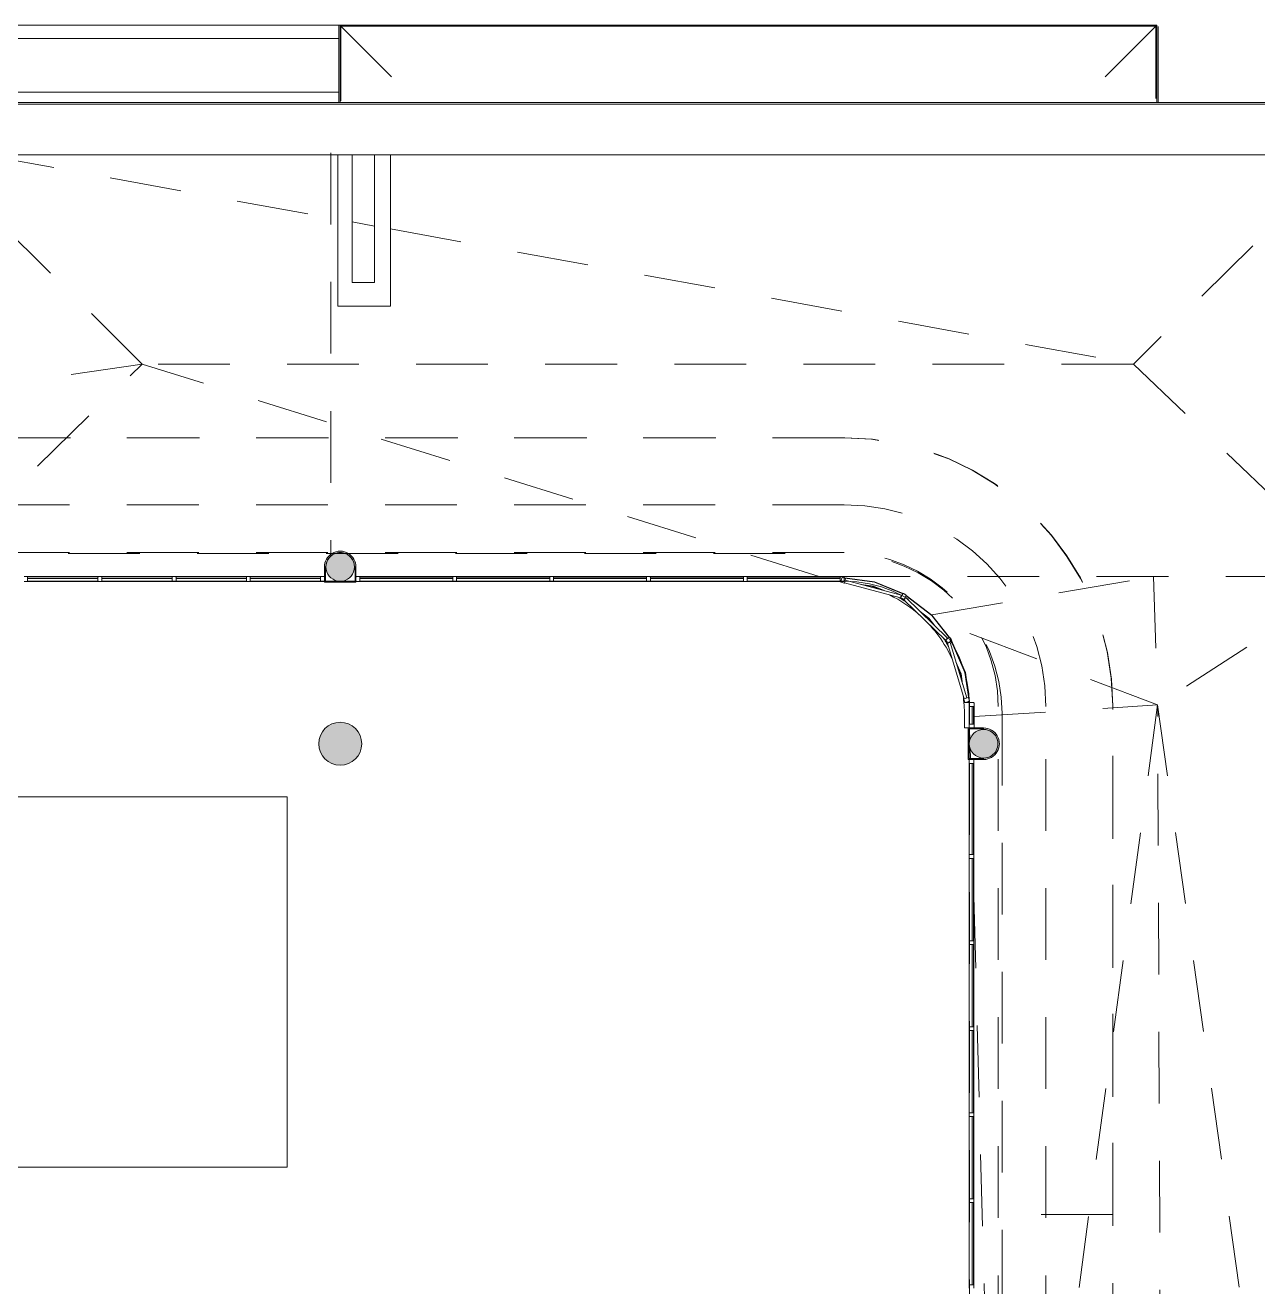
# Model space of a CAD drawing. Header units: metres. Extents: x -227.9 to -141.2, y 39.1 to 91.1.
# Drawn here: x -184.11 to -171.22, y 77.88 to 91.08 of the extents above; entities that cross this region are included whole.
import ezdxf

# ---------------------------------------------------------------- set-up
doc = ezdxf.new("R2010")
doc.units = ezdxf.units.M
doc.linetypes.add('JIS_02_0.7', pattern=[1.35, 0.75, -0.6])
for name, color, linetype, lineweight, true_color in [('A-DETL', 94, 'Continuous', 5, 0x00a600), ('A-DETL-MBND', 9, 'Continuous', 5, 0xc0c0c0), ('S-COLS', 8, 'Continuous', 9, 0x7f7f7f)]:
    doc.layers.add(name, color=color, linetype=linetype, lineweight=lineweight, true_color=true_color)
for name, color, linetype, lineweight in [('A-FLOR', 7, 'Continuous', 5), ('A-GLAZ-CURT', 7, 'Continuous', 5), ('A-GLAZ-CWMG', 7, 'Continuous', 5), ('A-ROOF', 7, 'Continuous', 5), ('A-WALL', 7, 'Continuous', 5), ('I-WALL', 7, 'Continuous', 5), ('Q-SPCQ', 7, 'Continuous', 5)]:
    doc.layers.add(name, color=color, linetype=linetype, lineweight=lineweight)

msp = doc.modelspace()

# ---------------------------------------------------------------- hatches: boundary and pattern name
at = {"layer": 'A-WALL', "true_color": 0xaaaaaa}
for points in [[(-180.969, 85.414), (-180.968, 85.424), (-180.968, 85.435), (-180.965, 85.445), (-180.963, 85.456), (-180.959, 85.466), (-180.956, 85.476), (-180.95, 85.485), (-180.945, 85.495), (-180.938, 85.503), (-180.932, 85.512), (-180.924, 85.519), (-180.917, 85.527), (-180.908, 85.533), (-180.9, 85.54), (-180.89, 85.544), (-180.881, 85.55), (-180.871, 85.553), (-180.861, 85.557), (-180.851, 85.559), (-180.84, 85.562), (-180.83, 85.562), (-180.819, 85.564), (-180.808, 85.562), (-180.798, 85.562), (-180.784, 85.558), (-180.776, 85.557), (-180.767, 85.553), (-180.757, 85.55), (-180.748, 85.544), (-180.738, 85.54), (-180.73, 85.533), (-180.721, 85.527), (-180.714, 85.519), (-180.706, 85.512), (-180.7, 85.503), (-180.693, 85.495), (-180.688, 85.485), (-180.683, 85.476), (-180.68, 85.466), (-180.675, 85.456), (-180.674, 85.445), (-180.671, 85.435), (-180.671, 85.424), (-180.669, 85.414), (-180.654, 85.414), (-180.66, 85.456), (-180.676, 85.496), (-180.706, 85.533), (-180.738, 85.557), (-180.776, 85.573), (-180.819, 85.579), (-180.862, 85.573), (-180.902, 85.556), (-180.936, 85.53), (-180.962, 85.496), (-180.978, 85.456), (-180.984, 85.414)], [(-174.09, 83.399), (-174.047, 83.404), (-174.007, 83.421), (-173.973, 83.447), (-173.947, 83.481), (-173.93, 83.521), (-173.925, 83.564), (-173.93, 83.606), (-173.947, 83.646), (-173.976, 83.683), (-174.008, 83.707), (-174.047, 83.723), (-174.09, 83.729), (-174.09, 83.714), (-174.047, 83.707), (-174.007, 83.688), (-173.976, 83.662), (-173.953, 83.626), (-173.941, 83.585), (-173.941, 83.542), (-173.953, 83.501), (-173.976, 83.465), (-174.008, 83.437), (-174.047, 83.42), (-174.09, 83.414), (-174.09, 83.409)]]:
    msp.add_hatch(color=253, dxfattribs=at).paths.add_polyline_path(points)
at = {"layer": 'A-WALL', "true_color": 0x808080}
for points in [[(-180.784, 85.254), (-180.654, 85.254), (-180.654, 85.414), (-180.664, 85.414), (-180.664, 85.264), (-180.974, 85.264), (-180.974, 85.414), (-180.984, 85.414), (-180.984, 85.254)], [(-174.205, 83.399), (-174.09, 83.399), (-174.09, 83.409), (-174.24, 83.409), (-174.24, 83.719), (-174.09, 83.719), (-174.09, 83.729), (-174.25, 83.729), (-174.25, 83.399)]]:
    msp.add_hatch(color=8, dxfattribs=at).paths.add_polyline_path(points)
at = {"layer": 'S-COLS', "true_color": 0x808080}
for points in [[(-180.819, 85.264), (-180.777, 85.27), (-180.736, 85.289), (-180.706, 85.315), (-180.683, 85.351), (-180.671, 85.392), (-180.671, 85.435), (-180.683, 85.476), (-180.706, 85.512), (-180.738, 85.54), (-180.777, 85.557), (-180.819, 85.564), (-180.862, 85.557), (-180.9, 85.54), (-180.932, 85.512), (-180.956, 85.476), (-180.968, 85.435), (-180.968, 85.392), (-180.956, 85.351), (-180.932, 85.315), (-180.9, 85.287), (-180.861, 85.27)], [(-180.819, 83.339), (-180.769, 83.344), (-180.721, 83.361), (-180.679, 83.388), (-180.643, 83.423), (-180.616, 83.466), (-180.6, 83.513), (-180.594, 83.564), (-180.6, 83.614), (-180.616, 83.661), (-180.643, 83.704), (-180.679, 83.739), (-180.721, 83.766), (-180.769, 83.783), (-180.819, 83.789), (-180.869, 83.783), (-180.917, 83.766), (-180.959, 83.739), (-180.995, 83.704), (-181.022, 83.661), (-181.038, 83.614), (-181.044, 83.564), (-181.038, 83.513), (-181.022, 83.466), (-180.995, 83.423), (-180.959, 83.388), (-180.917, 83.361), (-180.869, 83.344)], [(-174.09, 83.414), (-174.047, 83.42), (-174.007, 83.439), (-173.976, 83.465), (-173.953, 83.501), (-173.941, 83.542), (-173.941, 83.585), (-173.953, 83.626), (-173.976, 83.662), (-174.008, 83.69), (-174.047, 83.707), (-174.09, 83.714), (-174.132, 83.707), (-174.171, 83.69), (-174.203, 83.662), (-174.226, 83.626), (-174.238, 83.585), (-174.238, 83.542), (-174.226, 83.501), (-174.203, 83.465), (-174.171, 83.437), (-174.132, 83.42)]]:
    msp.add_hatch(color=8, dxfattribs=at).paths.add_polyline_path(points)

# ---------------------------------------------------------------- linework, layer by layer
at = {"layer": 'A-DETL', "color": 7}
for p, q in [((-180.814, 91.071), (-180.814, 90.291)), ((-180.814, 91.071), (-172.288, 91.071)), ((-172.289, 91.08), (-172.289, 90.315))]:
    msp.add_line(p, q, dxfattribs=at)
at = {"layer": 'A-DETL', "color": 9, "linetype": 'JIS_02_0.7', "lineweight": 9, "true_color": 0xc0c0c0}
for p, q in [((-180.814, 91.071), (-180.022, 90.279)), ((-172.288, 91.071), (-173.08, 90.279)), ((-180.917, 89.745), (-180.917, 85.527))]:
    msp.add_line(p, q, dxfattribs=at)
at = {"layer": 'A-DETL', "color": 7, "linetype": 'JIS_02_0.7'}
for p, q in [((-175.54, 86.764), (-213.466, 86.764)), ((-175.549, 86.764), (-213.464, 86.764)), ((-206.614, 85.553), (-175.571, 85.553)), ((-175.549, 85.264), (-182.849, 85.264)), ((-174.239, 69.111), (-174.239, 83.953)), ((-172.74, 73.121), (-172.74, 83.964)), ((-172.739, 78.638), (-172.739, 83.953)), ((-173.897, 83.879), (-173.897, 69.148)), ((-172.739, 78.638), (-173.939, 78.638))]:
    msp.add_line(p, q, dxfattribs=at)
at = {"layer": 'A-DETL', "color": 8, "linetype": 'JIS_02_0.7', "true_color": 0x808080}
for p, q in [((-175.549, 86.064), (-213.464, 86.064)), ((-175.549, 85.564), (-213.464, 85.564)), ((-173.939, 69.153), (-173.939, 83.953)), ((-173.439, 69.153), (-173.439, 83.953))]:
    msp.add_line(p, q, dxfattribs=at)
at = {"layer": 'A-DETL', "color": 7, "linetype": 'JIS_02_0.7'}
for centre, radius, start in [((-175.549, 83.953), 2.811, 0), ((-175.54, 83.964), 2.8, 360), ((-175.571, 83.879), 1.674, 360), ((-175.549, 83.953), 1.311, 0)]:
    msp.add_arc(centre, radius, start, 90, dxfattribs=at)
at = {"layer": 'A-DETL', "color": 8, "linetype": 'JIS_02_0.7', "true_color": 0x808080}
for radius in [2.111, 1.611]:
    msp.add_arc((-175.549, 83.953), radius, 0, 90, dxfattribs=at)
at = {"layer": 'A-DETL-MBND', "lineweight": 9}
for p, q in [((-214.859, 91.081), (-180.832, 91.081)), ((-180.832, 90.272), (-180.832, 91.081)), ((-180.819, 91.081), (-180.832, 91.081)), ((-180.819, 91.081), (-172.279, 91.081)), ((-172.279, 91.08), (-180.819, 91.08)), ((-180.819, 91.08), (-180.819, 90.272)), ((-172.279, 90.272), (-172.279, 91.08)), ((-172.266, 91.068), (-172.266, 90.272)), ((-184.719, 90.941), (-180.832, 90.941)), ((-180.832, 90.38), (-184.719, 90.38))]:
    msp.add_line(p, q, dxfattribs=at)
at = {"layer": 'A-FLOR'}
for p, q in [((-174.29, 83.729), (-174.29, 83.864)), ((-174.25, 83.729), (-174.29, 83.729)), ((-203.614, 83.009), (-181.374, 83.009)), ((-181.374, 83.009), (-181.374, 79.135)), ((-181.374, 79.135), (-203.614, 79.135))]:
    msp.add_line(p, q, dxfattribs=at)
for start, end in [(85.622, 88.8932), (47.6866, 63.9523), (24.7635, 47.4496), (0, 8.512)]:
    msp.add_arc((-175.69, 83.864), 1.4, start, end, dxfattribs=at)
at = {"layer": 'A-GLAZ-CURT', "lineweight": 9}
for p, q in [((-183.352, 85.294), (-184.088, 85.294)), ((-184.088, 85.294), (-184.088, 85.264)), ((-184.088, 85.264), (-183.352, 85.264)), ((-183.352, 85.264), (-183.352, 85.294)), ((-182.576, 85.294), (-183.312, 85.294)), ((-183.312, 85.294), (-183.312, 85.264)), ((-183.312, 85.264), (-182.576, 85.264)), ((-182.576, 85.264), (-182.576, 85.294)), ((-181.8, 85.294), (-182.536, 85.294)), ((-182.536, 85.294), (-182.536, 85.264)), ((-182.536, 85.264), (-181.8, 85.264)), ((-181.8, 85.264), (-181.8, 85.294)), ((-181.024, 85.294), (-181.76, 85.294)), ((-181.76, 85.294), (-181.76, 85.264)), ((-181.76, 85.264), (-181.024, 85.264)), ((-181.024, 85.264), (-181.024, 85.294)), ((-179.641, 85.294), (-180.614, 85.294)), ((-180.614, 85.294), (-180.614, 85.264)), ((-180.614, 85.264), (-179.641, 85.264)), ((-179.641, 85.264), (-179.641, 85.294)), ((-178.628, 85.294), (-179.601, 85.294)), ((-179.601, 85.294), (-179.601, 85.264)), ((-179.601, 85.264), (-178.628, 85.264)), ((-178.628, 85.264), (-178.628, 85.294)), ((-177.615, 85.294), (-178.588, 85.294)), ((-178.588, 85.294), (-178.588, 85.264)), ((-178.588, 85.264), (-177.615, 85.264)), ((-177.615, 85.264), (-177.615, 85.294)), ((-176.602, 85.294), (-177.575, 85.294)), ((-177.575, 85.294), (-177.575, 85.264)), ((-177.575, 85.264), (-176.602, 85.264)), ((-176.602, 85.264), (-176.602, 85.294)), ((-175.589, 85.294), (-176.562, 85.294)), ((-176.562, 85.294), (-176.562, 85.264)), ((-176.562, 85.264), (-175.589, 85.264)), ((-175.589, 85.264), (-175.589, 85.294)), ((-175.537, 85.275), (-175.545, 85.246)), ((-174.951, 85.119), (-175.537, 85.275)), ((-175.545, 85.246), (-174.958, 85.09)), ((-174.958, 85.09), (-174.951, 85.119)), ((-174.904, 85.093), (-174.925, 85.071)), ((-174.925, 85.071), (-174.489, 84.649)), ((-174.468, 84.67), (-174.904, 85.093)), ((-174.489, 84.649), (-174.468, 84.67)), ((-174.44, 84.624), (-174.469, 84.616)), ((-174.469, 84.616), (-174.295, 84.034)), ((-174.267, 84.043), (-174.44, 84.624)), ((-174.295, 84.034), (-174.267, 84.043)), ((-174.238, 83.954), (-174.238, 83.769)), ((-174.208, 83.954), (-174.238, 83.954)), ((-174.208, 83.769), (-174.208, 83.954)), ((-174.238, 83.769), (-174.208, 83.769)), ((-174.24, 83.359), (-174.24, 82.404)), ((-174.21, 83.359), (-174.24, 83.359)), ((-174.21, 82.404), (-174.21, 83.359)), ((-174.24, 82.404), (-174.21, 82.404)), ((-174.24, 82.364), (-174.24, 81.504)), ((-174.21, 82.364), (-174.24, 82.364)), ((-174.21, 81.504), (-174.21, 82.364)), ((-174.24, 81.504), (-174.21, 81.504)), ((-174.24, 81.464), (-174.24, 80.604)), ((-174.21, 81.464), (-174.24, 81.464)), ((-174.21, 80.604), (-174.21, 81.464)), ((-174.24, 80.604), (-174.21, 80.604)), ((-174.24, 80.564), (-174.24, 79.704)), ((-174.21, 80.564), (-174.24, 80.564)), ((-174.21, 79.704), (-174.21, 80.564)), ((-174.24, 79.704), (-174.21, 79.704)), ((-174.24, 79.664), (-174.24, 78.804)), ((-174.21, 79.664), (-174.24, 79.664)), ((-174.21, 78.804), (-174.21, 79.664)), ((-174.24, 78.804), (-174.21, 78.804)), ((-174.24, 78.764), (-174.24, 77.904)), ((-174.21, 78.764), (-174.24, 78.764)), ((-174.21, 77.904), (-174.21, 78.764)), ((-174.24, 77.904), (-174.21, 77.904))]:
    msp.add_line(p, q, dxfattribs=at)
at = {"layer": 'A-GLAZ-CWMG', "lineweight": 13, "extrusion": (0, 0, -1)}
for p, q in [((-184.092, 85.313), (-184.124, 85.313)), ((-184.124, 85.263), (-184.092, 85.263)), ((-184.088, 85.267), (-184.088, 85.309)), ((-183.352, 85.309), (-183.352, 85.267)), ((-183.316, 85.313), (-183.348, 85.313)), ((-183.348, 85.263), (-183.316, 85.263)), ((-183.312, 85.267), (-183.312, 85.309)), ((-182.576, 85.309), (-182.576, 85.267)), ((-182.54, 85.313), (-182.572, 85.313)), ((-182.572, 85.263), (-182.54, 85.263)), ((-182.536, 85.267), (-182.536, 85.309)), ((-181.8, 85.309), (-181.8, 85.267)), ((-181.764, 85.313), (-181.796, 85.313)), ((-181.796, 85.263), (-181.764, 85.263)), ((-181.76, 85.267), (-181.76, 85.309)), ((-181.024, 85.309), (-181.024, 85.267)), ((-180.988, 85.313), (-181.02, 85.313)), ((-181.02, 85.263), (-180.988, 85.263)), ((-180.984, 85.267), (-180.984, 85.309)), ((-179.641, 85.308), (-179.641, 85.266)), ((-179.605, 85.312), (-179.637, 85.312)), ((-179.637, 85.262), (-179.605, 85.262)), ((-179.601, 85.266), (-179.601, 85.308)), ((-178.628, 85.308), (-178.628, 85.266)), ((-178.592, 85.312), (-178.624, 85.312)), ((-178.624, 85.262), (-178.592, 85.262)), ((-178.588, 85.266), (-178.588, 85.308)), ((-177.615, 85.308), (-177.615, 85.266)), ((-177.579, 85.312), (-177.611, 85.312)), ((-177.611, 85.262), (-177.579, 85.262)), ((-177.575, 85.266), (-177.575, 85.308)), ((-176.602, 85.308), (-176.602, 85.266)), ((-176.566, 85.312), (-176.598, 85.312)), ((-176.598, 85.262), (-176.566, 85.262)), ((-176.562, 85.266), (-176.562, 85.308)), ((-175.589, 85.308), (-175.589, 85.266)), ((-175.553, 85.312), (-175.585, 85.312)), ((-175.585, 85.262), (-175.553, 85.262)), ((-175.549, 85.266), (-175.549, 85.308)), ((-174.934, 85.134), (-174.955, 85.097)), ((-174.901, 85.119), (-174.929, 85.135)), ((-174.954, 85.092), (-174.926, 85.076)), ((-174.92, 85.077), (-174.899, 85.114)), ((-174.484, 84.648), (-174.467, 84.62)), ((-174.447, 84.675), (-174.483, 84.653)), ((-174.462, 84.619), (-174.426, 84.641)), ((-174.425, 84.647), (-174.442, 84.674)), ((-174.296, 84.03), (-174.286, 83.999)), ((-174.253, 84.047), (-174.293, 84.035)), ((-174.281, 83.997), (-174.241, 84.009)), ((-174.238, 84.014), (-174.248, 84.044)), ((-174.24, 83.99), (-174.24, 83.958)), ((-174.194, 83.994), (-174.236, 83.994)), ((-174.236, 83.954), (-174.194, 83.954)), ((-174.19, 83.958), (-174.19, 83.99)), ((-174.241, 83.395), (-174.241, 83.363)), ((-174.195, 83.399), (-174.237, 83.399)), ((-174.237, 83.359), (-174.195, 83.359)), ((-174.191, 83.363), (-174.191, 83.395)), ((-174.241, 82.4), (-174.241, 82.368)), ((-174.195, 82.404), (-174.237, 82.404)), ((-174.237, 82.364), (-174.195, 82.364)), ((-174.191, 82.368), (-174.191, 82.4)), ((-174.241, 81.5), (-174.241, 81.468)), ((-174.195, 81.504), (-174.237, 81.504)), ((-174.237, 81.464), (-174.195, 81.464)), ((-174.191, 81.468), (-174.191, 81.5)), ((-174.241, 80.6), (-174.241, 80.568)), ((-174.195, 80.604), (-174.237, 80.604)), ((-174.237, 80.564), (-174.195, 80.564)), ((-174.191, 80.568), (-174.191, 80.6)), ((-174.241, 79.7), (-174.241, 79.668)), ((-174.195, 79.704), (-174.237, 79.704)), ((-174.237, 79.664), (-174.195, 79.664)), ((-174.191, 79.668), (-174.191, 79.7)), ((-174.241, 78.8), (-174.241, 78.768)), ((-174.195, 78.804), (-174.237, 78.804)), ((-174.191, 78.768), (-174.191, 78.8)), ((-174.237, 78.764), (-174.195, 78.764)), ((-174.241, 77.9), (-174.241, 77.868)), ((-174.195, 77.904), (-174.237, 77.904)), ((-174.191, 77.868), (-174.191, 77.9))]:
    msp.add_line(p, q, dxfattribs=at)
at = {"layer": 'A-GLAZ-CWMG'}
for p, q in [((-183.72, 85.313), (-184.092, 85.313)), ((-184.092, 85.313), (-183.72, 85.313)), ((-184.092, 85.263), (-183.72, 85.263)), ((-184.092, 85.263), (-183.72, 85.263)), ((-184.088, 85.309), (-183.72, 85.309)), ((-183.348, 85.313), (-183.72, 85.313)), ((-183.72, 85.313), (-183.348, 85.313)), ((-183.72, 85.309), (-183.352, 85.309)), ((-183.72, 85.263), (-183.348, 85.263)), ((-183.72, 85.263), (-183.348, 85.263)), ((-182.944, 85.313), (-183.316, 85.313)), ((-183.316, 85.313), (-182.944, 85.313)), ((-183.316, 85.263), (-182.944, 85.263)), ((-183.316, 85.263), (-182.944, 85.263)), ((-183.312, 85.309), (-182.944, 85.309)), ((-182.572, 85.313), (-182.944, 85.313)), ((-182.944, 85.313), (-182.572, 85.313)), ((-182.944, 85.309), (-182.576, 85.309)), ((-182.944, 85.263), (-182.572, 85.263)), ((-182.944, 85.263), (-182.572, 85.263)), ((-182.168, 85.313), (-182.54, 85.313)), ((-182.54, 85.313), (-182.168, 85.313)), ((-182.54, 85.263), (-182.168, 85.263)), ((-182.54, 85.263), (-182.168, 85.263)), ((-182.536, 85.309), (-182.168, 85.309)), ((-181.796, 85.313), (-182.168, 85.313)), ((-182.168, 85.313), (-181.796, 85.313)), ((-182.168, 85.309), (-181.8, 85.309)), ((-182.168, 85.263), (-181.796, 85.263)), ((-182.168, 85.263), (-181.796, 85.263)), ((-181.382, 85.313), (-181.764, 85.313)), ((-181.764, 85.313), (-181.382, 85.313)), ((-181.764, 85.263), (-181.382, 85.263)), ((-181.764, 85.263), (-181.382, 85.263)), ((-181.76, 85.309), (-181.382, 85.309)), ((-181.02, 85.313), (-181.382, 85.313)), ((-181.382, 85.313), (-181.02, 85.313)), ((-181.382, 85.309), (-181.024, 85.309)), ((-181.382, 85.263), (-181.02, 85.263)), ((-181.382, 85.263), (-181.02, 85.263)), ((-180.984, 85.313), (-180.988, 85.313)), ((-180.988, 85.313), (-180.984, 85.313)), ((-180.988, 85.263), (-180.984, 85.263)), ((-180.988, 85.263), (-180.984, 85.263)), ((-180.984, 85.313), (-180.984, 85.31)), ((-180.984, 85.266), (-180.984, 85.263)), ((-180.138, 85.312), (-180.614, 85.312)), ((-180.614, 85.309), (-180.614, 85.312)), ((-180.614, 85.312), (-180.138, 85.312)), ((-180.614, 85.308), (-180.138, 85.308)), ((-180.614, 85.262), (-180.614, 85.263)), ((-180.614, 85.262), (-180.138, 85.262)), ((-180.614, 85.262), (-180.138, 85.262)), ((-179.637, 85.312), (-180.138, 85.312)), ((-180.138, 85.312), (-179.637, 85.312)), ((-180.138, 85.308), (-179.641, 85.308)), ((-180.138, 85.262), (-179.637, 85.262)), ((-180.138, 85.262), (-179.637, 85.262)), ((-179.115, 85.312), (-179.605, 85.312)), ((-179.605, 85.312), (-179.115, 85.312)), ((-179.605, 85.262), (-179.115, 85.262)), ((-179.605, 85.262), (-179.115, 85.262)), ((-179.601, 85.308), (-179.115, 85.308)), ((-178.624, 85.312), (-179.115, 85.312)), ((-179.115, 85.312), (-178.624, 85.312)), ((-179.115, 85.308), (-178.628, 85.308)), ((-179.115, 85.262), (-178.624, 85.262)), ((-179.115, 85.262), (-178.624, 85.262)), ((-178.102, 85.312), (-178.592, 85.312)), ((-178.592, 85.312), (-178.102, 85.312)), ((-178.592, 85.262), (-178.102, 85.262)), ((-178.592, 85.262), (-178.102, 85.262)), ((-178.588, 85.308), (-178.102, 85.308)), ((-177.611, 85.312), (-178.102, 85.312)), ((-178.102, 85.312), (-177.611, 85.312)), ((-178.102, 85.308), (-177.615, 85.308)), ((-178.102, 85.262), (-177.611, 85.262)), ((-178.102, 85.262), (-177.611, 85.262)), ((-177.089, 85.312), (-177.579, 85.312)), ((-177.579, 85.312), (-177.089, 85.312)), ((-177.579, 85.262), (-177.089, 85.262)), ((-177.579, 85.262), (-177.089, 85.262)), ((-177.575, 85.308), (-177.089, 85.308)), ((-176.598, 85.312), (-177.089, 85.312)), ((-177.089, 85.312), (-176.598, 85.312)), ((-177.089, 85.308), (-176.602, 85.308)), ((-177.089, 85.262), (-176.598, 85.262)), ((-177.089, 85.262), (-176.598, 85.262)), ((-176.066, 85.312), (-176.566, 85.312)), ((-176.566, 85.312), (-176.066, 85.312)), ((-176.566, 85.262), (-176.066, 85.262)), ((-176.566, 85.262), (-176.066, 85.262)), ((-176.562, 85.308), (-176.066, 85.308)), ((-175.585, 85.312), (-176.066, 85.312)), ((-176.066, 85.312), (-175.585, 85.312)), ((-176.066, 85.308), (-175.589, 85.308)), ((-176.066, 85.262), (-175.585, 85.262)), ((-176.066, 85.262), (-175.585, 85.262)), ((-175.549, 85.312), (-175.553, 85.312)), ((-175.553, 85.312), (-175.549, 85.312)), ((-175.549, 85.312), (-175.549, 85.309)), ((-175.231, 85.258), (-175.543, 85.3)), ((-175.543, 85.3), (-175.231, 85.258)), ((-175.543, 85.3), (-175.543, 85.299)), ((-175.543, 85.299), (-175.543, 85.296)), ((-175.543, 85.296), (-175.232, 85.254)), ((-175.232, 85.254), (-175.231, 85.257)), ((-175.231, 85.257), (-175.232, 85.254)), ((-175.232, 85.254), (-174.935, 85.132)), ((-174.933, 85.135), (-175.231, 85.258)), ((-175.231, 85.258), (-174.933, 85.135)), ((-175.231, 85.257), (-175.231, 85.258)), ((-175.231, 85.258), (-175.231, 85.257)), ((-175.37, 85.23), (-175.243, 85.213)), ((-175.339, 85.222), (-175.244, 85.209)), ((-175.339, 85.222), (-175.244, 85.209)), ((-175.244, 85.211), (-175.243, 85.213)), ((-175.243, 85.213), (-175.244, 85.211)), ((-175.244, 85.209), (-175.244, 85.211)), ((-175.244, 85.211), (-175.244, 85.209)), ((-175.244, 85.209), (-175.159, 85.174)), ((-175.244, 85.209), (-175.159, 85.174)), ((-175.243, 85.213), (-175.129, 85.166)), ((-174.915, 85.128), (-174.918, 85.129)), ((-174.918, 85.129), (-174.915, 85.128)), ((-174.912, 85.126), (-174.915, 85.128)), ((-174.915, 85.128), (-174.912, 85.126)), ((-174.958, 85.091), (-174.94, 85.084)), ((-174.958, 85.091), (-174.94, 85.084)), ((-174.957, 85.095), (-174.955, 85.095)), ((-174.94, 85.084), (-174.924, 85.072)), ((-174.94, 85.084), (-174.924, 85.072)), ((-174.922, 85.076), (-174.921, 85.075)), ((-174.901, 85.112), (-174.633, 84.907)), ((-174.63, 84.91), (-174.899, 85.116)), ((-174.899, 85.116), (-174.63, 84.91)), ((-174.753, 84.947), (-174.662, 84.877)), ((-174.729, 84.923), (-174.665, 84.874)), ((-174.729, 84.923), (-174.665, 84.874)), ((-174.665, 84.874), (-174.664, 84.875)), ((-174.664, 84.875), (-174.665, 84.874)), ((-174.665, 84.874), (-174.621, 84.818)), ((-174.665, 84.874), (-174.621, 84.818)), ((-174.664, 84.875), (-174.662, 84.877)), ((-174.662, 84.877), (-174.664, 84.875)), ((-174.662, 84.877), (-174.6, 84.797)), ((-174.633, 84.907), (-174.631, 84.909)), ((-174.631, 84.909), (-174.633, 84.907)), ((-174.633, 84.907), (-174.449, 84.674)), ((-174.631, 84.909), (-174.63, 84.91)), ((-174.63, 84.91), (-174.631, 84.909)), ((-174.445, 84.675), (-174.63, 84.91)), ((-174.63, 84.91), (-174.445, 84.675)), ((-174.488, 84.65), (-174.476, 84.634)), ((-174.488, 84.65), (-174.476, 84.634)), ((-174.485, 84.653), (-174.484, 84.651)), ((-174.476, 84.634), (-174.468, 84.616)), ((-174.476, 84.634), (-174.468, 84.616)), ((-174.465, 84.619), (-174.464, 84.617)), ((-174.433, 84.66), (-174.435, 84.663)), ((-174.435, 84.663), (-174.433, 84.66)), ((-174.431, 84.657), (-174.433, 84.66)), ((-174.433, 84.66), (-174.431, 84.657)), ((-174.428, 84.64), (-174.285, 84.308)), ((-174.281, 84.309), (-174.425, 84.643)), ((-174.425, 84.643), (-174.281, 84.309)), ((-174.38, 84.421), (-174.326, 84.296)), ((-174.37, 84.388), (-174.33, 84.295)), ((-174.37, 84.388), (-174.33, 84.295)), ((-174.33, 84.295), (-174.329, 84.296)), ((-174.329, 84.296), (-174.33, 84.295)), ((-174.33, 84.295), (-174.318, 84.213)), ((-174.33, 84.295), (-174.318, 84.213)), ((-174.329, 84.296), (-174.326, 84.296)), ((-174.326, 84.296), (-174.329, 84.296)), ((-174.326, 84.296), (-174.31, 84.186)), ((-174.285, 84.308), (-174.282, 84.309)), ((-174.282, 84.309), (-174.285, 84.308)), ((-174.285, 84.308), (-174.244, 84.033)), ((-174.282, 84.309), (-174.281, 84.309)), ((-174.281, 84.309), (-174.282, 84.309)), ((-174.236, 84.003), (-174.281, 84.309)), ((-174.281, 84.309), (-174.236, 84.003)), ((-174.286, 83.998), (-174.285, 83.996)), ((-174.286, 83.998), (-174.285, 83.996)), ((-174.281, 83.996), (-174.285, 83.996)), ((-174.24, 84.002), (-174.281, 83.996)), ((-174.241, 84.009), (-174.24, 84.002)), ((-174.236, 84.003), (-174.24, 84.002)), ((-174.24, 83.954), (-174.24, 83.769)), ((-174.24, 83.954), (-174.238, 83.954)), ((-174.24, 83.769), (-174.24, 83.954)), ((-174.194, 83.769), (-174.194, 83.954)), ((-174.192, 83.954), (-174.19, 83.954)), ((-174.19, 83.769), (-174.19, 83.954)), ((-174.19, 83.769), (-174.19, 83.954)), ((-174.238, 83.769), (-174.24, 83.769)), ((-174.19, 83.769), (-174.192, 83.769)), ((-174.241, 83.399), (-174.241, 83.395)), ((-174.241, 83.395), (-174.241, 83.399)), ((-174.241, 83.363), (-174.241, 82.874)), ((-174.241, 82.874), (-174.241, 83.363)), ((-174.195, 82.874), (-174.195, 83.359)), ((-174.191, 83.395), (-174.191, 83.399)), ((-174.191, 83.395), (-174.191, 83.399)), ((-174.191, 82.874), (-174.191, 83.363)), ((-174.191, 82.874), (-174.191, 83.363)), ((-174.241, 82.874), (-174.241, 82.4)), ((-174.241, 82.4), (-174.241, 82.874)), ((-174.195, 82.404), (-174.195, 82.874)), ((-174.191, 82.4), (-174.191, 82.874)), ((-174.191, 82.4), (-174.191, 82.874)), ((-174.241, 82.368), (-174.241, 81.934)), ((-174.241, 81.934), (-174.241, 82.368)), ((-174.195, 81.934), (-174.195, 82.364)), ((-174.191, 81.934), (-174.191, 82.368)), ((-174.191, 81.934), (-174.191, 82.368)), ((-174.241, 81.934), (-174.241, 81.5)), ((-174.241, 81.5), (-174.241, 81.934)), ((-174.195, 81.504), (-174.195, 81.934)), ((-174.191, 81.5), (-174.191, 81.934)), ((-174.191, 81.5), (-174.191, 81.934)), ((-174.241, 81.468), (-174.241, 81.034)), ((-174.241, 81.034), (-174.241, 81.468)), ((-174.195, 81.034), (-174.195, 81.464)), ((-174.191, 81.034), (-174.191, 81.468)), ((-174.191, 81.034), (-174.191, 81.468)), ((-174.241, 81.034), (-174.241, 80.6)), ((-174.241, 80.6), (-174.241, 81.034)), ((-174.195, 80.604), (-174.195, 81.034)), ((-174.191, 80.6), (-174.191, 81.034)), ((-174.191, 80.6), (-174.191, 81.034)), ((-174.241, 80.568), (-174.241, 80.134)), ((-174.241, 80.134), (-174.241, 80.568)), ((-174.195, 80.134), (-174.195, 80.564)), ((-174.191, 80.134), (-174.191, 80.568)), ((-174.191, 80.134), (-174.191, 80.568)), ((-174.241, 80.134), (-174.241, 79.7)), ((-174.241, 79.7), (-174.241, 80.134)), ((-174.195, 79.704), (-174.195, 80.134)), ((-174.191, 79.7), (-174.191, 80.134)), ((-174.191, 79.7), (-174.191, 80.134)), ((-174.241, 79.668), (-174.241, 79.234)), ((-174.241, 79.234), (-174.241, 79.668)), ((-174.195, 79.234), (-174.195, 79.664)), ((-174.191, 79.234), (-174.191, 79.668)), ((-174.191, 79.234), (-174.191, 79.668)), ((-174.241, 79.234), (-174.241, 78.8)), ((-174.241, 78.8), (-174.241, 79.234)), ((-174.195, 78.804), (-174.195, 79.234)), ((-174.191, 78.8), (-174.191, 79.234)), ((-174.191, 78.8), (-174.191, 79.234)), ((-174.241, 78.768), (-174.241, 78.334)), ((-174.241, 78.334), (-174.241, 78.768)), ((-174.195, 78.334), (-174.195, 78.764)), ((-174.191, 78.334), (-174.191, 78.768)), ((-174.191, 78.334), (-174.191, 78.768)), ((-174.241, 78.334), (-174.241, 77.9)), ((-174.241, 77.9), (-174.241, 78.334)), ((-174.195, 77.904), (-174.195, 78.334)), ((-174.191, 77.9), (-174.191, 78.334)), ((-174.191, 77.9), (-174.191, 78.334))]:
    msp.add_line(p, q, dxfattribs=at)
at = {"layer": 'A-GLAZ-CWMG', "lineweight": 13}
for p, q in [((-180.654, 85.308), (-180.654, 85.266)), ((-180.618, 85.312), (-180.65, 85.312)), ((-180.65, 85.262), (-180.618, 85.262)), ((-180.614, 85.266), (-180.614, 85.308)), ((-175.572, 85.299), (-175.583, 85.259)), ((-175.58, 85.254), (-175.549, 85.245)), ((-175.536, 85.294), (-175.567, 85.302)), ((-175.544, 85.248), (-175.533, 85.289)), ((-174.24, 83.765), (-174.24, 83.733)), ((-174.194, 83.769), (-174.236, 83.769)), ((-174.236, 83.729), (-174.194, 83.729)), ((-174.19, 83.733), (-174.19, 83.765))]:
    msp.add_line(p, q, dxfattribs=at)
at = {"layer": 'A-GLAZ-CWMG', "lineweight": 13, "extrusion": (0, 0, -1)}
for centre, start, end in [((184.092, 85.309), 90, 180), ((184.092, 85.267), 180, 270), ((183.348, 85.309), 360, 90), ((183.348, 85.267), 270, 360), ((183.316, 85.309), 90, 180), ((183.316, 85.267), 180, 270), ((182.572, 85.309), 360, 90), ((182.572, 85.267), 270, 360), ((182.54, 85.309), 90, 180), ((182.54, 85.267), 180, 270), ((181.796, 85.309), 360, 90), ((181.796, 85.267), 270, 360), ((181.764, 85.309), 90, 180), ((181.764, 85.267), 180, 270), ((181.02, 85.309), 360, 90), ((181.02, 85.267), 270, 360), ((180.988, 85.309), 90, 180), ((180.988, 85.267), 180, 270), ((179.637, 85.308), 360, 90), ((179.637, 85.266), 270, 360), ((179.605, 85.308), 90, 180), ((179.605, 85.266), 180, 270), ((178.624, 85.308), 360, 90), ((178.624, 85.266), 270, 360), ((178.592, 85.308), 90, 180), ((178.592, 85.266), 180, 270), ((177.611, 85.308), 360, 90), ((177.611, 85.266), 270, 360), ((177.579, 85.308), 90, 180), ((177.579, 85.266), 180, 270), ((176.598, 85.308), 360, 90), ((176.598, 85.266), 270, 360), ((176.566, 85.308), 90, 180), ((176.566, 85.266), 180, 270), ((175.585, 85.308), 360, 90), ((175.585, 85.266), 270, 360), ((175.553, 85.308), 90, 180), ((175.553, 85.266), 180, 270), ((174.931, 85.132), 29.7159, 119.7159), ((174.952, 85.095), 299.7159, 29.7159), ((174.924, 85.079), 209.7159, 299.7159), ((174.903, 85.116), 119.7159, 209.7159), ((174.481, 84.65), 328.5208, 58.5208), ((174.464, 84.622), 238.5208, 328.5208), ((174.445, 84.672), 58.5208, 148.5208), ((174.428, 84.644), 148.5208, 238.5208), ((174.292, 84.031), 343.3788, 73.3788), ((174.283, 84), 253.3788, 343.3788), ((174.251, 84.043), 73.3788, 163.3788), ((174.242, 84.012), 163.3788, 253.3788), ((174.236, 83.99), 360, 90), ((174.236, 83.958), 270, 360), ((174.194, 83.99), 90, 180), ((174.194, 83.958), 180, 270), ((174.237, 83.395), 360, 90), ((174.237, 83.363), 270, 360), ((174.195, 83.395), 90, 180), ((174.195, 83.363), 180, 270), ((174.237, 82.4), 360, 90), ((174.237, 82.368), 270, 360), ((174.195, 82.4), 90, 180), ((174.195, 82.368), 180, 270), ((174.237, 81.5), 360, 90), ((174.237, 81.468), 270, 360), ((174.195, 81.5), 90, 180), ((174.195, 81.468), 180, 270), ((174.237, 80.6), 360, 90), ((174.237, 80.568), 270, 360), ((174.195, 80.6), 90, 180), ((174.195, 80.568), 180, 270), ((174.237, 79.7), 360, 90), ((174.237, 79.668), 270, 360), ((174.195, 79.7), 90, 180), ((174.195, 79.668), 180, 270), ((174.237, 78.8), 360, 90), ((174.195, 78.8), 90, 180), ((174.237, 78.768), 270, 360), ((174.195, 78.768), 180, 270), ((174.237, 77.9), 360, 90), ((174.195, 77.9), 90, 180)]:
    msp.add_arc(centre, 0.004, start, end, dxfattribs=at)
at = {"layer": 'A-GLAZ-CWMG', "lineweight": 13}
for centre, start, end in [((-180.65, 85.308), 90, 180), ((-180.65, 85.266), 180, 270), ((-180.618, 85.308), 360, 90), ((-180.618, 85.266), 270, 360), ((-175.579, 85.257), 165.142, 255.142), ((-175.568, 85.298), 75.142, 165.142), ((-175.537, 85.29), 345.142, 75.142), ((-175.548, 85.249), 255.142, 345.142), ((-174.236, 83.765), 90, 180), ((-174.236, 83.733), 180, 270), ((-174.194, 83.765), 0, 90), ((-174.194, 83.733), 270, 0)]:
    msp.add_arc(centre, 0.004, start, end, dxfattribs=at)
at = {"layer": 'A-ROOF', "color": 9, "linetype": 'JIS_02_0.7', "true_color": 0xc0c0c0}
for p, q in [((-182.889, 87.536), (-185.097, 89.725)), ((-184.553, 89.725), (-180.844, 89.05)), ((-170.316, 89.725), (-172.524, 87.536)), ((-180.694, 89.023), (-180.459, 88.98)), ((-180.294, 88.95), (-172.524, 87.536)), ((-182.889, 87.536), (-185.219, 87.189)), ((-184.95, 85.527), (-182.889, 87.536)), ((-175.81, 85.312), (-182.889, 87.536)), ((-172.524, 87.536), (-182.889, 87.536)), ((-172.524, 87.536), (-170.204, 85.323)), ((-175.608, 85.313), (-175.609, 85.312)), ((-175.608, 85.313), (-170.204, 85.313)), ((-174.632, 84.912), (-172.312, 85.313)), ((-172.312, 85.313), (-172.27, 83.971)), ((-170.204, 85.307), (-172.27, 83.971)), ((-174.687, 84.891), (-174.69, 84.892)), ((-172.27, 83.971), (-174.583, 84.851)), ((-174.19, 83.848), (-172.27, 83.971)), ((-172.27, 83.971), (-173.925, 71.699)), ((-172.215, 70.35), (-172.27, 83.971)), ((-172.27, 83.971), (-170.204, 69.234)), ((-174.236, 83.719), (-174.233, 83.601)), ((-174.231, 83.519), (-174.228, 83.409)), ((-174.191, 81.965), (-174.061, 76.96))]:
    msp.add_line(p, q, dxfattribs=at)
at = {"layer": 'A-ROOF'}
for p, q in [((-180.832, 85.265), (-180.974, 85.265)), ((-180.664, 85.265), (-180.807, 85.265)), ((-174.24, 83.765), (-174.24, 83.769)), ((-174.24, 83.729), (-174.24, 83.733))]:
    msp.add_line(p, q, dxfattribs=at)
msp.add_open_spline([(-175.582, 85.263), (-175.586, 85.263), (-175.59, 85.264), (-175.594, 85.264)], degree=3, dxfattribs=at)
at = {"layer": 'A-WALL', "lineweight": 13}
for p, q in [((-218.195, 90.272), (-170.852, 90.272)), ((-180.984, 85.414), (-180.969, 85.414)), ((-180.974, 85.414), (-180.984, 85.414)), ((-180.984, 85.414), (-180.984, 85.254)), ((-180.974, 85.264), (-180.974, 85.414)), ((-180.669, 85.414), (-180.654, 85.414)), ((-180.664, 85.414), (-180.664, 85.264)), ((-180.654, 85.414), (-180.664, 85.414)), ((-180.654, 85.254), (-180.654, 85.414)), ((-180.984, 85.254), (-180.654, 85.254)), ((-180.664, 85.264), (-180.974, 85.264)), ((-174.09, 83.729), (-174.25, 83.729)), ((-174.25, 83.729), (-174.25, 83.399)), ((-174.24, 83.409), (-174.24, 83.719)), ((-174.24, 83.719), (-174.09, 83.719)), ((-174.09, 83.719), (-174.09, 83.714)), ((-174.09, 83.409), (-174.24, 83.409)), ((-174.09, 83.414), (-174.09, 83.409)), ((-174.25, 83.399), (-174.09, 83.399))]:
    msp.add_line(p, q, dxfattribs=at)
at = {"layer": 'A-WALL', "lineweight": 9}
for p, q in [((-169.889, 90.256), (-219.486, 90.256)), ((-219.28, 89.725), (-170.226, 89.725))]:
    msp.add_line(p, q, dxfattribs=at)
at = {"layer": 'A-WALL'}
for p, q in [((-174.09, 83.729), (-174.09, 83.719)), ((-174.09, 83.719), (-174.09, 83.729)), ((-174.09, 83.409), (-174.09, 83.399)), ((-174.09, 83.399), (-174.09, 83.409))]:
    msp.add_line(p, q, dxfattribs=at)
at = {"layer": 'A-WALL', "lineweight": 13}
for centre, radius, start, end in [((-180.819, 85.414), 0.165, 121.9348, 180), ((-180.819, 85.414), 0.15, 126.7973, 135.0209), ((-180.819, 85.414), 0.165, 58.0652, 121.9348), ((-180.819, 85.414), 0.15, 110.4336, 118.6573), ((-180.819, 85.414), 0.15, 94.07, 102.2937), ((-180.819, 85.414), 0.15, 77.7063, 85.93), ((-180.819, 85.414), 0.15, 61.3427, 69.5664), ((-180.819, 85.414), 0.165, 0, 58.0652), ((-180.819, 85.414), 0.15, 44.9791, 53.2027), ((-180.819, 85.414), 0.15, 175.8882, 180), ((-180.819, 85.414), 0.15, 159.5245, 167.7482), ((-180.819, 85.414), 0.15, 143.1609, 151.3846), ((-180.819, 85.414), 0.15, 28.6154, 36.8391), ((-180.819, 85.414), 0.15, 12.2518, 20.4755), ((-180.819, 85.414), 0.15, 0, 4.1118), ((-174.09, 83.564), 0.165, 60, 90), ((-174.09, 83.564), 0.165, 300.177, 59.823), ((-174.09, 83.564), 0.165, 270, 300)]:
    msp.add_arc(centre, radius, start, end, dxfattribs=at)
at = {"layer": 'I-WALL'}
for p, q in [((-174.298, 84.031), (-174.295, 84.032)), ((-174.24, 83.994), (-174.296, 83.994)), ((-174.24, 84.035), (-174.24, 84.028)), ((-174.24, 84.002), (-174.24, 83.99)), ((-174.24, 83.958), (-174.24, 83.954))]:
    msp.add_line(p, q, dxfattribs=at)
for centre, radius, start, end in [((-175.648, 83.844), 1.421, 72.0807, 74.6068), ((-175.583, 83.956), 1.288, 73.2533, 74.5858), ((-175.583, 83.956), 1.288, 57.8289, 62.5801), ((-175.648, 83.844), 1.421, 58.7659, 61.6206), ((-175.648, 83.844), 1.421, 45.4602, 47.9427), ((-175.583, 83.956), 1.288, 28.9967, 34.0897), ((-175.648, 83.844), 1.421, 7.7282, 9.5736), ((-175.583, 83.956), 1.287, 3.3642, 4.1766)]:
    msp.add_arc(centre, radius, start, end, dxfattribs=at)
at = {"layer": 'Q-SPCQ', "color": 9, "lineweight": 9, "true_color": 0xc0c0c0}
for p, q in [((-180.844, 89.725), (-180.844, 88.14)), ((-180.694, 88.39), (-180.694, 89.725)), ((-180.459, 89.725), (-180.459, 88.39)), ((-180.294, 88.14), (-180.294, 89.725)), ((-180.459, 88.39), (-180.694, 88.39)), ((-180.844, 88.14), (-180.294, 88.14))]:
    msp.add_line(p, q, dxfattribs=at)
at = {"layer": 'S-COLS', "color": 7}
for centre, radius, start, end in [((-180.819, 85.414), 0.15, 110.4343, 270), ((-180.819, 85.414), 0.15, 90, 110.4343), ((-180.819, 85.414), 0.15, 69.5657, 90), ((-180.819, 85.414), 0.15, 270, 69.5657), ((-180.819, 83.564), 0.225, 90, 270), ((-180.819, 83.564), 0.225, 270, 90), ((-174.09, 83.564), 0.15, 90, 270), ((-174.09, 83.564), 0.15, 56.3563, 90), ((-174.09, 83.564), 0.15, 303.6437, 56.3563), ((-174.09, 83.564), 0.15, 270, 303.6437)]:
    msp.add_arc(centre, radius, start, end, dxfattribs=at)

doc.saveas('drawing.dxf')
